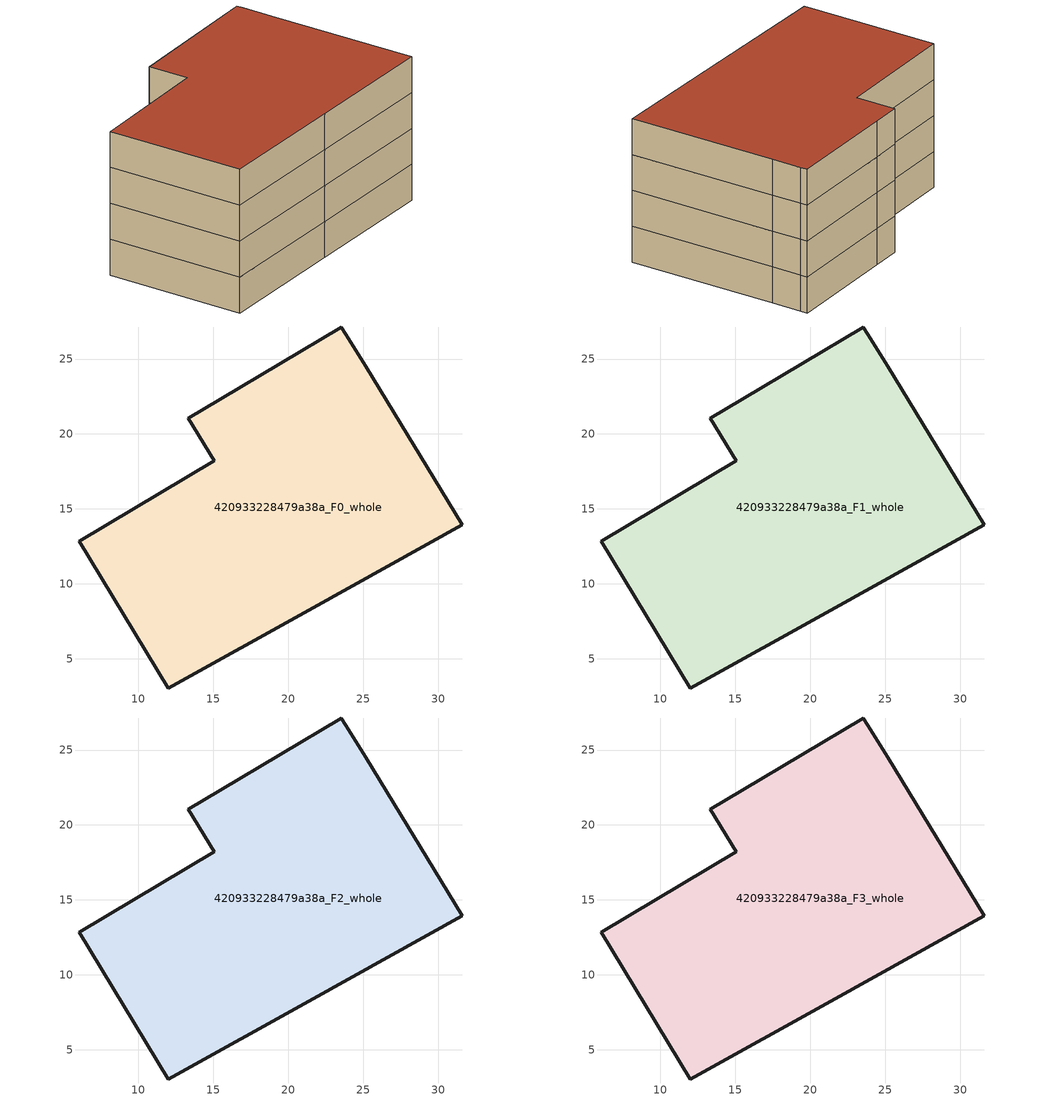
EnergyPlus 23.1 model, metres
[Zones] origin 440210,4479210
420933228479a38a_F0_whole
 floor ground (EU_floor_Construction): 25.15,24.5 31.61,13.95 21.68,8.41 11.98,3.05 6.05,12.84 15.06,18.22 13.32,21.06 15.44,22.32 23.55,27.14 23.84,26.66 z0
 wall outside (EU_wall_Construction): 31.61,13.95 25.15,24.5 23.84,26.66 23.55,27.14 15.44,22.32 13.32,21.06 15.06,18.22 6.05,12.84 11.98,3.05 21.68,8.41 31.61,13.95 z0:3
420933228479a38a_F1_whole
 floor to 420933228479a38a_F0_whole (EU_floor_Construction): 25.15,24.5 31.61,13.95 21.68,8.41 11.98,3.05 6.05,12.84 15.06,18.22 13.32,21.06 15.44,22.32 23.55,27.14 23.84,26.66 z3
 wall outside (EU_wall_Construction): 31.61,13.95 25.15,24.5 23.84,26.66 23.55,27.14 15.44,22.32 13.32,21.06 15.06,18.22 6.05,12.84 11.98,3.05 21.68,8.41 31.61,13.95 z3:6
420933228479a38a_F2_whole
 floor to 420933228479a38a_F1_whole (EU_floor_Construction): 25.15,24.5 31.61,13.95 21.68,8.41 11.98,3.05 6.05,12.84 15.06,18.22 13.32,21.06 15.44,22.32 23.55,27.14 23.84,26.66 z6
 wall outside (EU_wall_Construction): 31.61,13.95 25.15,24.5 23.84,26.66 23.55,27.14 15.44,22.32 13.32,21.06 15.06,18.22 6.05,12.84 11.98,3.05 21.68,8.41 31.61,13.95 z6:9
420933228479a38a_F3_whole
 floor to 420933228479a38a_F2_whole (EU_floor_Construction): 25.15,24.5 31.61,13.95 21.68,8.41 11.98,3.05 6.05,12.84 15.06,18.22 13.32,21.06 15.44,22.32 23.55,27.14 23.84,26.66 z9
 wall outside (EU_wall_Construction): 31.61,13.95 25.15,24.5 23.84,26.66 23.55,27.14 15.44,22.32 13.32,21.06 15.06,18.22 6.05,12.84 11.98,3.05 21.68,8.41 31.61,13.95 z9:12
 roof outside (EU_roof_Construction): 31.61,13.95 25.15,24.5 23.84,26.66 23.55,27.14 15.44,22.32 13.32,21.06 15.06,18.22 6.05,12.84 11.98,3.05 21.68,8.41 z12
[Building]
EU S2 Campaign: North Axis=0; Terrain=City; Solar Distribution=FullExterior
[Site:Location]
Madrid: Latitude=40.5; Longitude=-3.5; Time Zone=1; Elevation=609
[SizingPeriod:WeatherFileDays]
AnnualSizingPeriod: Begin Month=1; Begin Day of Month=1; End Month=12; End Day of Month=31; Day of Week for Start Day=Monday; Use Weather File Daylight Saving Period=No; Use Weather File Rain and Snow Indicators=No
[MATERIAL]
EU_InternalMass_Material: Roughness=MediumRough; Thickness=0.1; Conductivity=1; Density=1800; Specific Heat=900; Thermal Absorptance=0.9; Solar Absorptance=0.7; Visible Absorptance=0.7
[MATERIAL:NOMASS] Roughness=MediumRough; Thermal Absorptance=0.9; Solar Absorptance=0.7; Visible Absorptance=0.7
Name | Thermal Resistance
EU_wall_NoMass | 0.609216
EU_roof_NoMass | 0.513268
EU_floor_NoMass | 0.568163
[CONSTRUCTION]
EU_wall_Construction: EU_wall_NoMass
EU_roof_Construction: EU_roof_NoMass
EU_floor_Construction: EU_floor_NoMass
EU_InternalMass_Construction: EU_InternalMass_Material
[ZONE] Type=1; Multiplier=1; Ceiling Height=autocalculate; Floor Area=autocalculate; Part of Total Floor Area=Yes
Name | Volume
420933228479a38a_F0_whole | 911.902
420933228479a38a_F1_whole; 420933228479a38a_F2_whole; 420933228479a38a_F3_whole | 911.903
[INTERNALMASS] Construction=EU_InternalMass_Construction; Surface Area=303.968
Name | Zone or ZoneList
420933228479a38a_F0_whole_EU_InternalMass | 420933228479a38a_F0_whole
420933228479a38a_F1_whole_EU_InternalMass | 420933228479a38a_F1_whole
420933228479a38a_F2_whole_EU_InternalMass | 420933228479a38a_F2_whole
420933228479a38a_F3_whole_EU_InternalMass | 420933228479a38a_F3_whole
[OTHEREQUIPMENT] Fuel Type=Electricity; Design Level Calculation Method=Watts/Area; Power per Zone Floor Area=1; Fraction Latent=0; Fraction Radiant=0; Fraction Lost=0; Carbon Dioxide Generation Rate=0; EndUse Subcategory=EU_Step8_InternalGains
Name | Zone or ZoneList or Space or SpaceList | Schedule
EU_Step8_InternalGain_420933228479a38a_F0_whole_f000 | 420933228479a38a_F0_whole | EU_Step8_GainSchedule_420933228479a38a_F0_whole_f000
EU_Step8_InternalGain_420933228479a38a_F1_whole_f000 | 420933228479a38a_F1_whole | EU_Step8_GainSchedule_420933228479a38a_F1_whole_f000
EU_Step8_InternalGain_420933228479a38a_F2_whole_f000 | 420933228479a38a_F2_whole | EU_Step8_GainSchedule_420933228479a38a_F2_whole_f000
EU_Step8_InternalGain_420933228479a38a_F3_whole_f000 | 420933228479a38a_F3_whole | EU_Step8_GainSchedule_420933228479a38a_F3_whole_f000
[ZONEVENTILATION:DESIGNFLOWRATE] Schedule=EU_AlwaysOn; Design Flow Rate Calculation Method=AirChanges/Hour; Air Changes per Hour=0.752966; Ventilation Type=Natural; Fan Pressure Rise=0; Fan Total Efficiency=1; Constant Term Coefficient=1; Temperature Term Coefficient=0; Velocity Term Coefficient=0; Velocity Squared Term Coefficient=0; Minimum Indoor Temperature=-100; Maximum Indoor Temperature=100; Delta Temperature=-100; Minimum Outdoor Temperature=-100; Maximum Outdoor Temperature=100; Maximum Wind Speed=40
Name | Zone or ZoneList or Space or SpaceList
EU_ConstantAir_420933228479a38a_F0_whole | 420933228479a38a_F0_whole
EU_ConstantAir_420933228479a38a_F1_whole | 420933228479a38a_F1_whole
EU_ConstantAir_420933228479a38a_F2_whole | 420933228479a38a_F2_whole
EU_ConstantAir_420933228479a38a_F3_whole | 420933228479a38a_F3_whole
[HVACTEMPLATE:THERMOSTAT] Constant Heating Setpoint=20; Constant Cooling Setpoint=50
EU_HeatOnly_420933228479a38a_F0_whole; EU_HeatOnly_420933228479a38a_F1_whole; EU_HeatOnly_420933228479a38a_F2_whole; EU_HeatOnly_420933228479a38a_F3_whole
[HVACTEMPLATE:ZONE:IDEALLOADSAIRSYSTEM] System Availability Schedule=EU_AlwaysOn; Maximum Heating Supply Air Temperature=50; Minimum Cooling Supply Air Temperature=13; Maximum Heating Supply Air Humidity Ratio=0.0156; Minimum Cooling Supply Air Humidity Ratio=0.0077; Heating Limit=NoLimit; Cooling Limit=NoLimit; Heating Availability Schedule=EU_AlwaysOn; Cooling Availability Schedule=EU_CoolingOff; Dehumidification Control Type=ConstantSensibleHeatRatio; Cooling Sensible Heat Ratio=0.7; Dehumidification Setpoint=60; Humidification Control Type=None; Humidification Setpoint=30; Outdoor Air Method=None; Outdoor Air Flow Rate per Person=0.00944; Outdoor Air Flow Rate per Zone Floor Area=0; Outdoor Air Flow Rate per Zone=0; Demand Controlled Ventilation Type=None; Outdoor Air Economizer Type=NoEconomizer; Heat Recovery Type=None; Sensible Heat Recovery Effectiveness=0.7; Latent Heat Recovery Effectiveness=0.65
Name | Template Thermostat
420933228479a38a_F0_whole | EU_HeatOnly_420933228479a38a_F0_whole
420933228479a38a_F1_whole | EU_HeatOnly_420933228479a38a_F1_whole
420933228479a38a_F2_whole | EU_HeatOnly_420933228479a38a_F2_whole
420933228479a38a_F3_whole | EU_HeatOnly_420933228479a38a_F3_whole
[SIZING:ZONE] Zone Cooling Design Supply Air Temperature Input Method=SupplyAirTemperature; Zone Cooling Design Supply Air Temperature=13; Zone Heating Design Supply Air Temperature Input Method=SupplyAirTemperature; Zone Heating Design Supply Air Temperature=50; Zone Cooling Design Supply Air Humidity Ratio=0.008; Zone Heating Design Supply Air Humidity Ratio=0.008; Cooling Design Air Flow Method=DesignDay; Cooling Design Air Flow Rate=0; Cooling Minimum Air Flow per Zone Floor Area=0.000762; Cooling Minimum Air Flow=0; Cooling Minimum Air Flow Fraction=0.2; Heating Design Air Flow Method=DesignDay; Heating Design Air Flow Rate=0; Heating Maximum Air Flow per Zone Floor Area=0.002032; Heating Maximum Air Flow=0.141576; Heating Maximum Air Flow Fraction=0.3; Account for Dedicated Outdoor Air System=No; Dedicated Outdoor Air System Control Strategy=NeutralSupplyAir; Dedicated Outdoor Air Low Setpoint Temperature for Design=autosize; Dedicated Outdoor Air High Setpoint Temperature for Design=autosize; Zone Load Sizing Method=Sensible Load Only No Latent Load; Zone Latent Cooling Design Supply Air Humidity Ratio Input Method=HumidityRatioDifference; Zone Cooling Design Supply Air Humidity Ratio Difference=0.005; Zone Latent Heating Design Supply Air Humidity Ratio Input Method=HumidityRatioDifference; Zone Humidification Design Supply Air Humidity Ratio Difference=0.005
420933228479a38a_F0_whole; 420933228479a38a_F1_whole; 420933228479a38a_F2_whole; 420933228479a38a_F3_whole
[SCHEDULE:CONSTANT]
Name | Hourly Value
EU_AlwaysOn | 1
EU_CoolingOff | 0
[SCHEDULE:FILE] Column Number=1; Rows to Skip at Top=0; Number of Hours of Data=8760; Column Separator=Comma; Interpolate to Timestep=No; Minutes per Item=60; Adjust Schedule for Daylight Savings=Yes
Name | File
EU_Step8_GainSchedule_420933228479a38a_F0_whole_f000 | C:\Users\o_iseri\Desktop\OpenUBEM\openubem\outputs\eu_evidence\EU-11\ES-MAD-BERRUGUETE\idfs\420933228479a38a\420933228479a38a_F0_whole_f000_gain.csv
EU_Step8_GainSchedule_420933228479a38a_F1_whole_f000 | C:\Users\o_iseri\Desktop\OpenUBEM\openubem\outputs\eu_evidence\EU-11\ES-MAD-BERRUGUETE\idfs\420933228479a38a\420933228479a38a_F1_whole_f000_gain.csv
EU_Step8_GainSchedule_420933228479a38a_F2_whole_f000 | C:\Users\o_iseri\Desktop\OpenUBEM\openubem\outputs\eu_evidence\EU-11\ES-MAD-BERRUGUETE\idfs\420933228479a38a\420933228479a38a_F2_whole_f000_gain.csv
EU_Step8_GainSchedule_420933228479a38a_F3_whole_f000 | C:\Users\o_iseri\Desktop\OpenUBEM\openubem\outputs\eu_evidence\EU-11\ES-MAD-BERRUGUETE\idfs\420933228479a38a\420933228479a38a_F3_whole_f000_gain.csv
